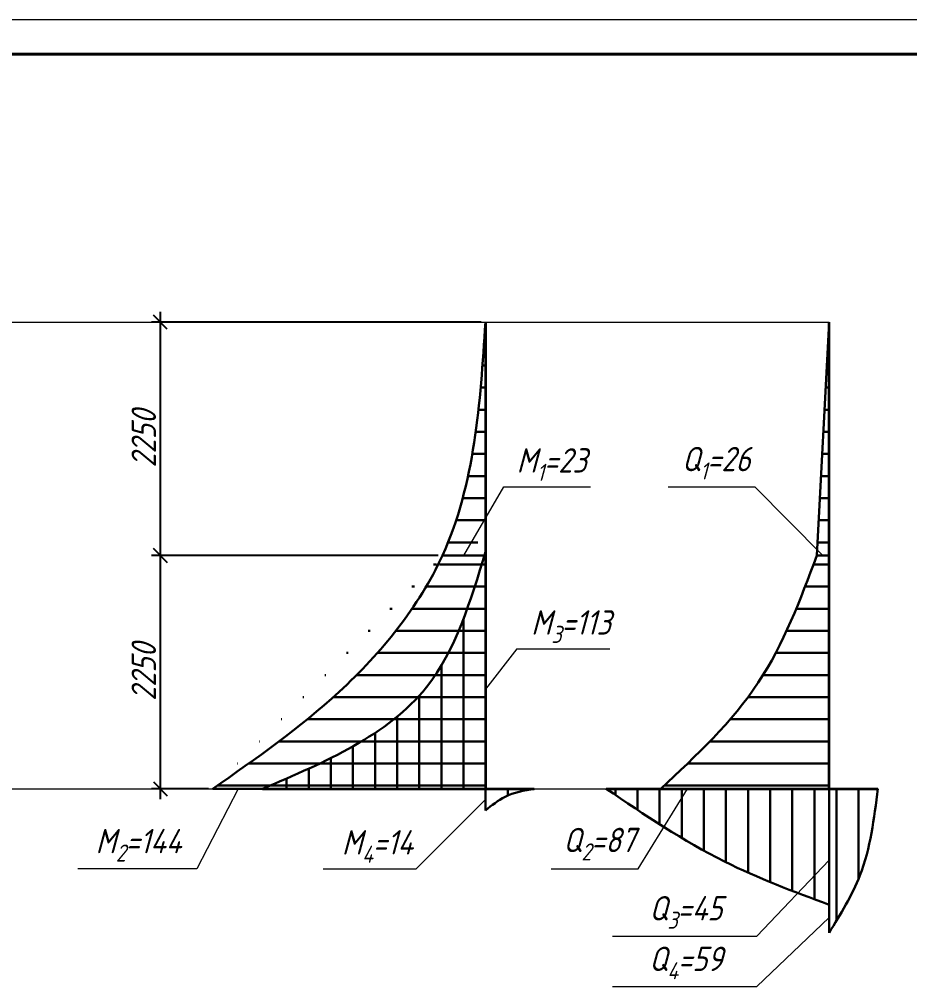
# Model space of a CAD drawing. Header units: millimetres. Extents: x -1004 to 900128, y -352756 to 107728.
# Drawn here: x 334308 to 347090, y 4089 to 17979 of the extents above; entities that cross this region are included whole.
import ezdxf

# ---------------------------------------------------------------- set-up
doc = ezdxf.new("R2010")
doc.units = ezdxf.units.MM
doc.linetypes.add('ACAD_ISO04W100', pattern=[30, 24, -3, 0, -3])
for name, color, linetype, lineweight in [('axles', 152, 'ACAD_ISO04W100', 20), ('basic', 95, 'Continuous', 30), ('frame', 173, 'Continuous', 40), ('size', 45, 'Continuous', 20), ('text', 13, 'Continuous', 20), ('thick', 42, 'Continuous', 35), ('thin', 153, 'Continuous', 18)]:
    doc.layers.add(name, color=color, linetype=linetype, lineweight=lineweight)
doc.styles.add('Structures', font='isocpeur.ttf', dxfattribs={"width": 0.85, "oblique": 15})
doc.styles.add('structures 5', font='isocpeur.ttf', dxfattribs={"width": 0.85, "oblique": 15, "height": 5})
doc.dimstyles.new('structures 3.5', dxfattribs={"dimtxt": 3.5, "dimasz": 2, "dimexe": 1.25, "dimexo": 0.625, "dimtad": 1, "dimtxsty": 'Structures', "dimblk": 'OBLIQUE', "dimcen": 2.5, "dimdle": 1.5, "dimadec": 0, "dimazin": 0, "dimtfac": 1, "dimtmove": 0, "dimatfit": 3, "dimfxl": 1, "dimarcsym": 0})
pattern_1 = [(90, (245751.8772654559, 1895.591669708607), (-317.5, 0), [])]

# ---------------------------------------------------------------- blocks, each defined once
blk = doc.blocks.new('_Oblique')
at = {"color": 0, "linetype": 'ByBlock', "lineweight": -2}
blk.add_line((-0.5, -0.5), (0.5, 0.5), dxfattribs=at)
blk = doc.blocks.new('*D256')
at = {"layer": 'Defpoints', "color": 0, "transparency": 16777216}
for p in [(341000.1378238734, 13631.04033493988), (336331.8772654567, 10281.04033493987), (340382.1378238734, 10281.04033493987)]:
    blk.add_point(p, dxfattribs=at)
at = {"layer": 'size', "color": 0, "lineweight": -2, "transparency": 16777216}
for p, q in [((336331.8772654567, 13781.04033493987), (336331.8772654567, 10131.04033493987)), ((340937.6378238734, 13631.04033493988), (336206.8772654567, 13631.04033493987)), ((340319.6378238734, 10281.04033493987), (336206.8772654567, 10281.04033493987))]:
    blk.add_line(p, q, dxfattribs=at)
at = {"layer": 'size', "color": 0, "lineweight": -2, "transparency": 16777216, "xscale": 200, "yscale": 200, "zscale": 200}
for p, rotation in [((336331.8772654567, 13631.04033493987), 90), ((336331.8772654567, 10281.04033493987), 270)]:
    blk.add_blockref('_Oblique', p, dxfattribs=dict(at, rotation=rotation))
at = {"layer": 'size', "color": 0, "transparency": 16777216, "insert": (336094.3772654567, 11956.04033493978), "char_height": 350, "attachment_point": 5, "rotation": 90, "style": 'Structures'}
blk.add_mtext('2250', dxfattribs=at)
blk = doc.blocks.new('*D257')
at = {"layer": 'Defpoints', "color": 0, "transparency": 16777216}
for p in [(336921.8772654561, 10281.04033493987), (336331.8772654567, 6931.040334939873), (337085.1378238734, 6931.040334939873)]:
    blk.add_point(p, dxfattribs=at)
at = {"layer": 'size', "color": 0, "lineweight": -2, "transparency": 16777216}
for p, q in [((336331.8772654567, 10431.04033493987), (336331.8772654567, 6781.040334939873)), ((336859.3772654561, 10281.04033493987), (336206.8772654567, 10281.04033493987)), ((337022.6378238734, 6931.040334939873), (336206.8772654567, 6931.040334939873))]:
    blk.add_line(p, q, dxfattribs=at)
at = {"layer": 'size', "color": 0, "lineweight": -2, "transparency": 16777216, "xscale": 200, "yscale": 200, "zscale": 200}
for p, rotation in [((336331.8772654567, 10281.04033493987), 90), ((336331.8772654567, 6931.040334939873), 270)]:
    blk.add_blockref('_Oblique', p, dxfattribs=dict(at, rotation=rotation))
at = {"layer": 'size', "color": 0, "transparency": 16777216, "insert": (336094.3772654566, 8606.040334939777), "char_height": 350, "attachment_point": 5, "rotation": 90, "style": 'Structures'}
blk.add_mtext('2250', dxfattribs=at)

msp = doc.modelspace()

# ---------------------------------------------------------------- hatches: boundary and pattern name
at = {"layer": 'basic'}
h = msp.add_hatch(dxfattribs=at)
h.set_pattern_fill('ANSI31', color=256, scale=100, angle=315)
h.set_pattern_definition([(0, (245751.8772654559, 1895.591669708607), (8.526512829121202e-14, 317.5), [])])
edge = h.paths.add_edge_path()
edge.add_line((341000.1378238733, 10281.04033493987), (340382.1378238733, 10281.04033493987))
edge.add_spline(control_points=[(340382.1378238733, 10281.04033493987), (340045.9313753541, 9544.951819572976), (339004.7994657661, 8267.873875687743), (337709.5827433694, 7365.897652768472), (337085.1378238733, 6931.040334939869)], knot_values=[0, 0, 0, 9.094947017729282e-13, 2456.252634354829, 4742.864074920832, 4742.864074920832, 4742.864074920832, 4742.864074920832], degree=3, periodic=0)
edge.add_line((337085.1378238733, 6931.040334939869), (341000.1378238733, 6931.040334939869))
edge.add_line((341000.1378238733, 6931.040334939869), (341000.1378238733, 10281.04033493987))
edge = h.paths.add_edge_path()
edge.add_spline(control_points=[(341000.1378238733, 13631.04033493987), (340924.2767566905, 12466.4734086878), (340848.4156895075, 11301.90648243575), (340382.1378238733, 10281.04033493987)], knot_values=[0, 0, 0, 0, 3406.526676836684, 3406.526676836684, 3406.526676836684, 3406.526676836684], degree=3, periodic=0)
edge.add_line((340382.1378238733, 10281.04033493987), (340691.1378238733, 10281.04033493987))
edge.add_line((340691.1378238733, 10281.04033493987), (341000.1378238733, 10569.8085091315))
edge.add_line((341000.1378238733, 10569.8085091315), (341000.1378238733, 13631.04033493988))
h = msp.add_hatch(dxfattribs=at)
h.set_pattern_fill('ANSI31', color=256, scale=100, angle=315)
h.set_pattern_definition([(0, (244121.8772654559, 1895.591669708607), (8.526512829121202e-14, 317.5), [])])
edge = h.paths.add_edge_path()
edge.add_line((345931.8772654559, 10281.04033493987), (345756.8772654559, 10281.04033493987))
edge.add_spline(control_points=[(345756.8772654559, 10281.04033493987), (345519.4988472557, 9644.201447144515), (345037.6067294391, 8351.381136542448), (344028.7663203485, 7409.137805776962), (343516.8772654559, 6931.040334939869)], knot_values=[0, 0, 0, 0, 2009.443412837147, 4079.288038007142, 4079.288038007142, 4079.288038007142, 4079.288038007142], degree=3, periodic=0)
edge.add_line((343516.8772654559, 6931.040334939869), (345931.8772654559, 6931.040334939869))
edge.add_line((345931.8772654559, 6931.040334939869), (345931.8772654559, 10281.04033493987))
h.paths.add_polyline_path([(345931.8772654559, 13631.04033493987), (345756.8772654559, 10281.04033493987), (345931.8772654559, 10281.04033493987)])
h = msp.add_hatch(dxfattribs=at)
h.set_pattern_fill('ANSI31', color=256, scale=100, angle=45)
h.set_pattern_definition(pattern_1)
edge = h.paths.add_edge_path()
edge.add_line((341000.1378238733, 10281.04033493987), (340983.8830430465, 10281.04033493987))
edge.add_spline(control_points=[(340983.8830430465, 10281.04033493991), (340775.8218312381, 9590.204889975248), (340277.8945898804, 7985.950751098142), (338701.7911887874, 7314.921246682847), (337800.1378238733, 6931.040334939869)], knot_values=[53.91940055703866, 53.91940055703866, 53.91940055703866, 53.91940055703866, 2123.558099905938, 4890.400115360955, 4890.400115360955, 4890.400115360955, 4890.400115360955], degree=3, periodic=0)
edge.add_line((337800.1378238733, 6931.040334939869), (341000.1378238733, 6931.040334939869))
edge.add_line((341000.1378238733, 6931.040334939869), (341000.1378238733, 10281.04033493987))
h = msp.add_hatch(dxfattribs=at)
h.set_pattern_fill('ANSI31', color=256, scale=100, angle=45)
h.set_pattern_definition(pattern_1)
edge = h.paths.add_edge_path()
edge.add_spline(control_points=[(341000.1378238733, 6619.040334939869), (341090.4126624452, 6692.301240355257), (341294.7122319657, 6858.096844931548), (341554.9131458678, 6904.911755342277), (341700.1378238733, 6931.040334939869)], knot_values=[0, 0, 0, 0, 343.5251666801937, 777.426410088535, 777.426410088535, 777.426410088535, 777.426410088535], degree=3, periodic=0)
edge.add_line((341700.1378238733, 6931.040334939869), (341000.1378238733, 6931.040334939869))
edge.add_line((341000.1378238733, 6931.040334939869), (341000.1378238733, 6619.040334939869))
h = msp.add_hatch(dxfattribs=at)
h.set_pattern_fill('ANSI31', color=256, scale=100, angle=45)
h.set_pattern_definition([(90, (244121.8772654559, 1895.591669708614), (-317.5, 0), [])])
edge = h.paths.add_edge_path()
edge.add_line((343516.8772654559, 6931.040334939869), (342731.8772654559, 6931.040334939869))
edge.add_spline(control_points=[(342731.8772654559, 6931.040334939869), (343285.2535417916, 6556.491899158107), (344288.6297187975, 5877.364524767007), (345423.0886290314, 5455.320885875688), (345931.8772654559, 5266.040334939869)], knot_values=[0, 0, 0, 0, 1995.736182874333, 3618.648335892399, 3618.648335892399, 3618.648335892399, 3618.648335892399], degree=3, periodic=0)
edge.add_line((345931.8772654559, 5266.040334939869), (345931.8772654559, 6931.040334939869))
edge.add_line((345931.8772654559, 6931.040334939869), (343516.8772654559, 6931.040334939869))
edge = h.paths.add_edge_path()
edge.add_spline(control_points=[(345931.8772654559, 4862.042698942889), (346097.8261439634, 5130.006481515764), (346489.3347347343, 5762.189861339), (346579.7730623122, 6503.78523982652), (346631.8772654559, 6931.040334939869)], knot_values=[0, 0, 0, 0, 935.4950492465687, 2207.031175490182, 2207.031175490182, 2207.031175490182, 2207.031175490182], degree=3, periodic=0)
edge.add_line((346631.8772654559, 6931.040334939869), (345931.8772654559, 6931.040334939869))
edge.add_line((345931.8772654559, 6931.040334939869), (345931.8772654559, 4862.042698942889))

# ---------------------------------------------------------------- linework, layer by layer
at = {"layer": 'axles', "ltscale": 0.4}
for p, q in [((329575.0743237843, 13631.04033493987), (345931.8772654559, 13631.04033493987)), ((330275.0743237843, 6931.040334939869), (342731.8772654559, 6931.040334939869))]:
    msp.add_line(p, q, dxfattribs=at)
at = {"layer": 'basic'}
for p, q in [((345756.8772654559, 10281.04033493987), (345931.8772654559, 13631.04033493987)), ((341000.1378238733, 10281.04033493987), (340382.1378238733, 10281.04033493987)), ((341000.1378238733, 6931.040334939869), (341000.1378238733, 10335.04033493987)), ((345931.8772654559, 10281.04033493987), (345756.8772654559, 10281.04033493987)), ((341000.1378238733, 6931.040334939869), (337085.1378238733, 6931.040334939869)), ((341000.1378238733, 6931.040334939869), (341000.1378238733, 6619.040334939869)), ((345931.8772654559, 6931.040334939869), (343516.8772654559, 6931.040334939869)), ((345931.8772654559, 6931.040334939869), (345931.8772654559, 4862.042698942889))]:
    msp.add_line(p, q, dxfattribs=at)
for points in [[(337085.1378238733, 6931.040334939869), (338899.4141256018, 8322.79943087339), (340382.1378238733, 10281.04033493987), (341000.1378238733, 13631.04033493987)], [(341000.1378238733, 10335.04033493987), (340152.2402764517, 8388.10203269386), (337800.1378238733, 6931.040334939869)], [(345756.8772654559, 10281.04033493987), (344916.8772654559, 8455.591669708607), (343516.8772654559, 6931.040334939869)], [(341000.1378238733, 6619.040334939869), (341281.8772654559, 6815.591669708607), (341700.1378238733, 6931.040334939869)], [(345931.8772654559, 5266.040334939869), (344431.8772654559, 5885.591669708614), (342731.8772654559, 6931.040334939869)], [(345931.8772654559, 4862.042698942889), (346375.6317920982, 5685.591669708614), (346631.8772654559, 6931.040334939869)]]:
    msp.add_spline(points, degree=3, dxfattribs=at)
at = {"layer": 'frame'}
msp.add_line((309892.8797224048, 17479.07300837143), (366792.8797224048, 17479.07300837143), dxfattribs=at)
at = {"layer": 'thick'}
for p, q in [((341000.1378238733, 13631.04033493987), (341000.1378238733, 6931.040334939869)), ((345931.8772654559, 6931.040334939869), (345931.8772654559, 13631.04033493987)), ((337800.1378238733, 6931.040334939869), (341700.1378238733, 6931.040334939869)), ((342731.8772654559, 6931.040334939869), (346631.8772654559, 6931.040334939869))]:
    msp.add_line(p, q, dxfattribs=at)
at = {"layer": 'thin'}
for p, q in [((307892.8797224048, 17979.07300837143), (367292.8797224048, 17979.07300837143)), ((340691.1378238733, 10281.04033493987), (341261.8772654559, 11266.43469505402)), ((341261.8772654559, 11266.43469505402), (342508.619460097, 11266.43469505402)), ((343622.6334044915, 11266.43469505402), (344869.3755991326, 11266.43469505402)), ((344869.3755991326, 11266.43469505402), (345844.3772654559, 10281.04033493987)), ((341451.8772654559, 8939.444142343476), (341000.1378238733, 8363.09310643305)), ((341451.8772654559, 8939.444142343476), (342785.7555953091, 8939.444142343476)), ((337452.0174821052, 6931.040334939869), (336856.7842818846, 5782.187024476647)), ((343191.8772654559, 5782.187024476654), (343901.8772654559, 6931.040334939869)), ((340005.7555953091, 5782.187024476647), (341000.1378238733, 6775.040334939869)), ((344896.9907158014, 4815.591669708614), (345931.8772654559, 5905.591669708614)), ((336856.7842818846, 5782.187024476647), (335147.8329720508, 5782.187024476647)), ((338671.8772654559, 5782.187024476647), (340005.7555953091, 5782.187024476647)), ((341945.1350708148, 5782.187024476654), (343191.8772654559, 5782.187024476654)), ((344896.9907158014, 4089.064335849609), (345931.8772654559, 5080.614045616945)), ((342821.8772654559, 4815.591669708614), (344896.9907158014, 4815.591669708614)), ((342821.8772654559, 4089.064335849609), (344896.9907158014, 4089.064335849609))]:
    msp.add_line(p, q, dxfattribs=at)

# ---------------------------------------------------------------- texts
at = {"layer": 'text', "char_height": 350, "attachment_point": 5, "style": 'structures 5'}
for s, insert, width in [('\\A1;M{\\H0.7x;\\S^ 1;}=23', (341951.7412878313, 11586.21284835081), 1401.583920005622), ('\\A1;Q{\\H0.7x;\\S^ 1;}=26', (344312.4974268669, 11605.59166970861), 1401.583920005622), ('\\A1;M{\\H0.7x;\\S^ 3;}=113', (342228.8774230434, 9259.22229564027), 1401.583920005622), ('\\A1;M{\\H0.7x;\\S^ 2;}=144', (336018.5381486738, 6119.977451037645), 1514.967067832156), ('\\A1;M{\\H0.7x;\\S^ 4;}=14', (339448.8774230434, 6101.96517777344), 1401.583920005622), ('\\A1;Q{\\H0.7x;\\S^ 2;}=87', (342634.9990931902, 6135.591669708614), 1401.583920005622), ('\\A1;\\pxt3;Q{\\H0.7x;\\S^ 3;}=45', (343876.9907158014, 5155.591669708614), 1401.583920005622), ('\\A1;\\pxt3;Q{\\H0.7x;\\S^ 4;}=59', (343876.9907158014, 4429.064335849609), 1401.583920005622)]:
    msp.add_mtext(s, dxfattribs=dict(at, insert=insert, width=width))

# ---------------------------------------------------------------- dimensions: what is measured, and where the dimension line sits
at = {"layer": 'size'}
for base, p1, p2, picture, middle in [((336331.8772654567, 10281.04033493987), (341000.1378238733, 13631.04033493987), (340382.1378238733, 10281.04033493987), '*D256', (336094.3772654567, 11956.04033493978)), ((336331.8772654567, 6931.040334939873), (336921.877265456, 10281.04033493987), (337085.1378238733, 6931.040334939869), '*D257', (336094.3772654566, 8606.040334939777))]:
    dim = msp.add_linear_dim(base=base, p1=p1, p2=p2, angle=90, text='2250', dimstyle='structures 3.5', dxfattribs=at)
    dim.commit()
    dim.dimension.update_dxf_attribs({"geometry": picture, "text_midpoint": middle})

doc.saveas('drawing.dxf')
